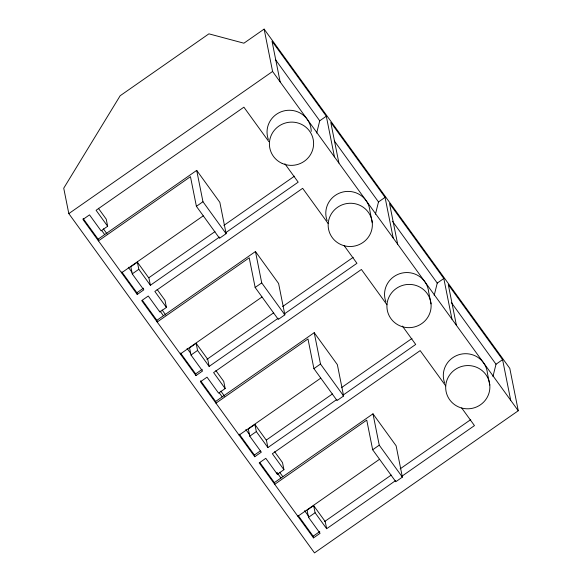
<?xml version="1.0" encoding="UTF-8"?>
<svg xmlns="http://www.w3.org/2000/svg" width="582" height="582" viewBox="0 0 582 582"><rect width="100%" height="100%" fill="white"/><g stroke="black" fill="none" stroke-linecap="round" stroke-linejoin="round"><path stroke-width="0.87" d="M316.673 133.082L319.736 120.794L326.313 116.211L272.02 41.227L280.146 81.887M375.434 214.227L378.496 201.939L385.073 197.356L330.78 122.373L338.899 163.033M434.194 295.372L437.257 283.085L443.826 278.502L389.533 203.518L397.659 244.185M492.947 376.518L496.01 364.237L502.586 359.647L448.293 284.671L456.419 325.331M264.126 29.1L243.909 43.199L208.902 33.843L120.161 95.746L63.736 188.197L68.814 213.609L314.491 552.9L518.264 410.747L509.803 368.391L264.126 29.1L272.587 71.455L518.264 410.747M68.814 213.609L272.587 71.455M98.343 208.254L106.23 219.145L107.655 226.26L101.079 230.85L89.512 214.874L82.942 219.458L137.236 294.441L143.805 289.851L132.238 273.875L130.819 266.76L137.388 262.176L148.956 278.152L150.382 285.267L219.458 237.078M98.103 239.173L196.701 170.388L219.843 202.34L226.107 233.68L219.53 238.271L196.396 206.319L190.467 176.666L98.438 240.868L98.103 239.173L83.117 218.476M196.396 206.319L202.965 201.728L196.701 170.388M121.58 272.82L203.213 215.864M132.238 273.875L138.814 269.291L137.388 262.176M148.839 277.752L214.954 231.629M223.874 225.409L294.448 176.171M137.236 294.441L136.894 292.746L143.47 288.163M225.394 232.938L298.188 182.159L284.882 163.782M157.104 289.4L164.99 300.297L166.416 307.412L159.839 311.996L148.272 296.02L141.695 300.603L195.988 375.586L202.565 371.003L190.998 355.027L189.572 347.912L196.149 343.322L207.716 359.298L209.142 366.413L278.211 318.23M156.864 320.318L255.462 251.533L278.596 283.485L284.86 314.833L278.291 319.416L255.149 287.464L249.227 257.811L157.198 322.013L156.864 320.318L142.394 300.341M255.149 287.464L261.725 282.881L255.462 251.533M180.333 353.965L261.973 297.016M190.998 355.027L197.567 350.437L196.149 343.322M206.85 359.421L273.715 312.774M282.634 306.554L353.209 257.317M195.988 375.586L195.654 373.891L202.223 369.308M284.154 314.084L356.948 263.304L344.173 245.662M215.864 370.552L223.75 381.443L225.169 388.558L218.599 393.141L207.032 377.165L200.455 381.756L254.749 456.732L261.325 452.149L249.758 436.173L248.332 429.058L254.909 424.474L266.476 440.45L267.895 447.565L336.971 399.376M215.616 401.471L314.222 332.686L337.356 364.638L343.62 395.978L337.043 400.562L313.909 368.61L307.987 338.964L215.958 403.159L215.616 401.471L200.637 380.774M313.909 368.61L320.486 364.026L314.222 332.686M239.093 435.11L320.733 378.162M249.758 436.173L256.327 431.589L254.909 424.474M266.352 440.05L332.475 393.927M341.387 387.707L411.969 338.469M254.749 456.732L254.414 455.037L260.256 450.963M342.914 395.229L415.701 344.449L402.395 326.073M395.731 480.521L326.655 528.711L325.236 521.596L313.662 505.62L307.092 510.203L308.511 517.318L320.085 533.294L313.509 537.884L259.216 462.901L265.792 458.318L277.359 474.294L283.929 469.703L282.51 462.588L274.624 451.697M274.377 482.616L372.982 413.831L396.116 445.783L402.38 477.124L395.804 481.714L372.669 449.762L366.747 420.109L274.719 484.311L274.377 482.616L259.907 462.632M372.669 449.762L379.246 445.172L372.982 413.831M297.853 516.263L379.493 459.307M308.511 517.318L315.088 512.735L313.662 505.62M324.37 521.719L391.235 475.072M400.147 468.852L470.729 419.615M313.509 537.884L313.167 536.189L319.744 531.599M401.675 476.382L474.461 425.602L461.686 407.96M121.769 271.874L136.894 292.746M180.522 353.019L195.654 373.891M239.282 434.165L254.414 455.037M298.042 515.317L313.167 536.189M275.555 59.779L319.736 120.794M334.315 140.924L378.496 201.939M392.544 221.342L437.257 283.085M451.305 302.487L496.01 364.237M268.913 141.724L243.894 107.175L96.088 210.284L107.655 226.26M328.204 223.612L302.655 188.321L154.848 291.437L166.416 307.412M386.957 304.757L361.407 269.473L213.601 372.582L225.169 388.558M445.717 385.902L420.168 350.619L272.361 453.727L283.929 469.703M202.965 201.728L226.107 233.68M261.725 282.881L284.86 314.833M320.486 364.026L343.62 395.978M379.246 445.172L402.38 477.124M138.814 269.291L150.382 285.267M197.567 350.437L209.142 366.413M256.327 431.589L267.895 447.565M315.088 512.735L326.655 528.711M103.356 228.835L107.052 233.942M162.116 309.988L165.812 315.088M220.876 391.133L224.572 396.24M279.629 472.278L282.801 476.658M101.726 230.516L104.673 234.59M128.324 267.247L131.903 272.187M159.992 310.984L163.433 315.735M187.084 348.392L190.656 353.332M219.247 392.806L222.193 396.88M245.837 429.538L249.416 434.478M280.953 478.026L277.017 472.599L277.359 474.294M304.597 510.683L308.176 515.623M502.586 359.647L510.712 400.314M489.797 385.051A22.123 21.607 -11.3 0 0 455.059 369.614A22.123 21.607 -11.3 0 0 458.485 406.891A22.123 21.607 -11.3 0 0 489.797 385.051L487.425 373.193A22.123 21.607 -11.3 0 0 460.573 354.263A22.123 21.607 -11.3 0 0 444.655 382.956M443.826 278.502L451.952 319.162M431.036 303.906A22.123 21.607 -11.3 0 0 396.298 288.461A22.123 21.607 -11.3 0 0 399.732 325.745A22.123 21.607 -11.3 0 0 431.036 303.906L428.672 292.04A22.123 21.607 -11.3 0 0 401.813 273.118A22.123 21.607 -11.3 0 0 385.895 301.811M385.073 197.356L393.192 238.016M372.284 222.753A22.123 21.607 -11.3 0 0 337.538 207.316A22.123 21.607 -11.3 0 0 340.972 244.6A22.123 21.607 -11.3 0 0 372.284 222.753L369.912 210.895A22.123 21.607 -11.3 0 0 343.053 191.965A22.123 21.607 -11.3 0 0 327.142 220.665M326.313 116.211L334.439 156.871M268.382 139.513A22.123 21.607 -11.3 0 1 285.107 110.653A22.123 21.607 -11.3 0 1 311.239 131.357M282.212 163.447A22.123 21.607 -11.3 0 0 313.523 141.608A22.123 21.607 -11.3 0 0 278.778 126.17A22.123 21.607 -11.3 0 0 282.212 163.447"/></g></svg>
